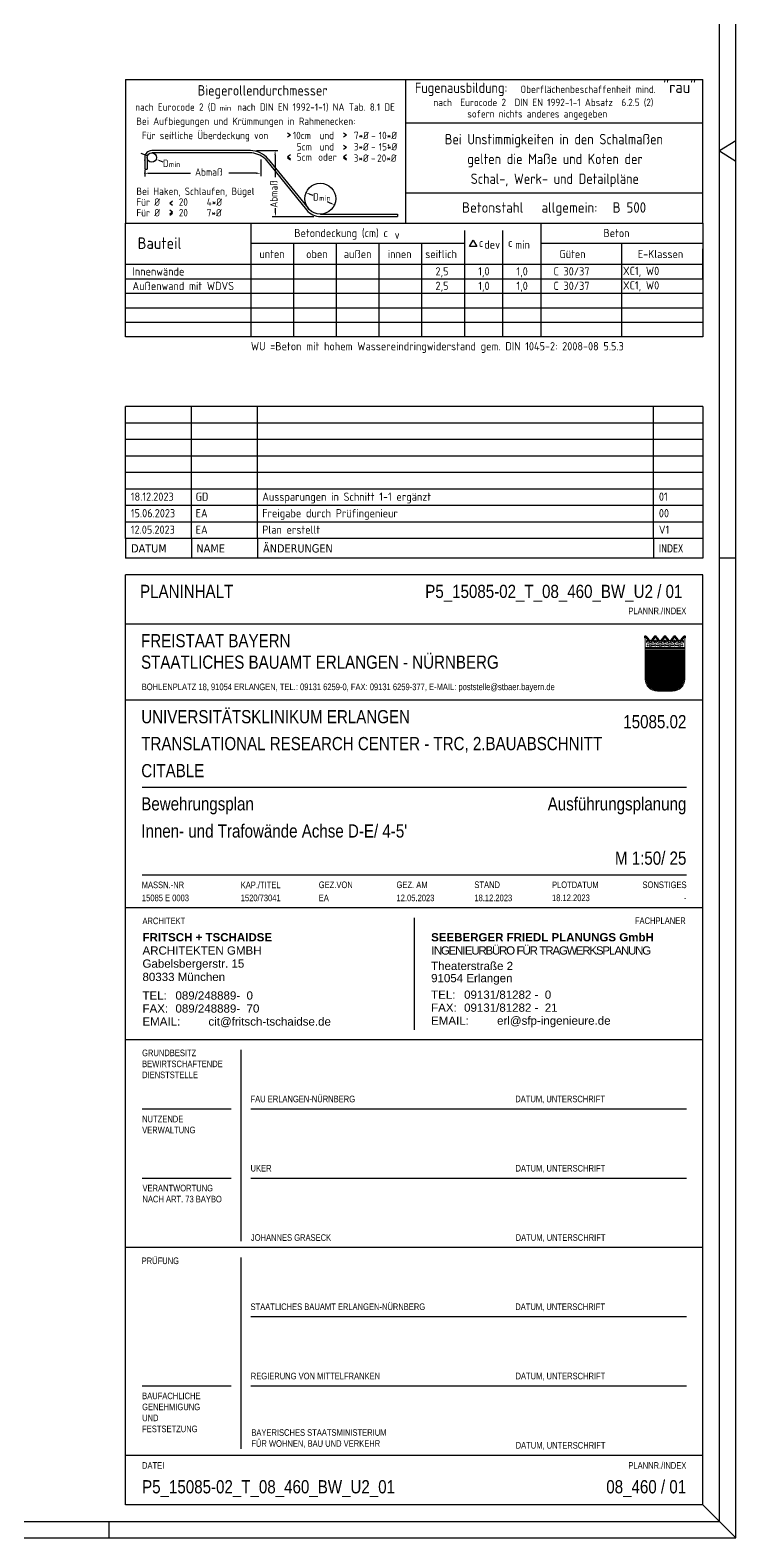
# Model space of a CAD drawing. Extents: x 40 to 124, y 46.1 to 91.4.
# Drawn here: x 88.71 to 99.41, y 46.05 to 68.91 of the extents above; entities that cross this region are included whole.
import ezdxf
from ezdxf.enums import TextEntityAlignment as Align

# ---------------------------------------------------------------- set-up
doc = ezdxf.new("R2010")
doc.units = 0
doc.header["$LTSCALE"] = 0.5
doc.linetypes.add('AUSGEZOGEN', pattern=[1000.01, 1000, 0.01])
for name, color, linetype in [('40 A Plankopf Text F+T', 7, 'Continuous'), ('BET-ANS', 7, 'Continuous'), ('RAHMEN', 7, 'Continuous'), ('STEMPEL', 7, 'Continuous'), ('TEXT', 7, 'Continuous')]:
    doc.layers.add(name, color=color, linetype=linetype)
doc.layers.add('NOPLOT', color=7, linetype='Continuous', plot=False)
doc.styles.add('ERSTELLTER_STIL_3', font='arial.ttf')
doc.styles.add('ERSTELLTER_STIL_4', font='arialbd.ttf')
doc.styles.add('helv', font='tahoma.ttf')
doc.styles.add('plankopf_ArialN', font='ARIALN.TTF')
doc.styles.add('txt', font='isocp.shx')
pattern_1 = [(0, (-322.07857, -163.97815), (8e-17, 0.254), [])]

# ---------------------------------------------------------------- blocks, each defined once
blk = doc.blocks.new('Bundeslandwappen')
at = {"lineweight": 9, "true_color": 0xffffff}
for points in [[(-5.75, 16.5), (-5.98, 16.5), (-5.98, 16.29), (-5.75, 16.29)], [(-5.09, 15.68), (-5.31, 15.68), (-5.31, 15.47), (-5.09, 15.47)], [(-3.49, 15.68), (-3.71, 15.68), (-3.71, 15.47), (-3.49, 15.47)], [(-2.82, 16.5), (-3.05, 16.5), (-3.05, 16.29), (-2.82, 16.29)], [(-2.15, 15.68), (-2.38, 15.68), (-2.38, 15.47), (-2.15, 15.47)], [(-0.56, 15.68), (-0.78, 15.68), (-0.78, 15.47), (-0.56, 15.47)], [(0.11, 16.5), (-0.11, 16.5), (-0.11, 16.29), (0.11, 16.29)], [(0.78, 15.68), (0.56, 15.68), (0.56, 15.47), (0.78, 15.47)], [(2.38, 15.68), (2.15, 15.68), (2.15, 15.47), (2.38, 15.47)], [(3.05, 16.5), (2.82, 16.5), (2.82, 16.29), (3.05, 16.29)], [(3.71, 15.68), (3.49, 15.68), (3.49, 15.47), (3.71, 15.47)], [(5.31, 15.68), (5.09, 15.68), (5.09, 15.47), (5.31, 15.47)], [(5.98, 16.5), (5.75, 16.5), (5.75, 16.29), (5.98, 16.29)]]:
    blk.add_hatch(color=7, dxfattribs=at).paths.add_polyline_path(points)
at = {"true_color": 0xffffff}
for points in [[(-5.34, 12.59), (-5.7, 12.59), (-5.7, 12.19), (-5.07, 11.96)], [(-3.57, 8.42), (-5.7, 9.18), (-5.7, 6.17), (-2.07, 4.88)], [(-1.42, 10.67), (-5.07, 11.96), (-3.57, 8.42), (0.08, 7.13)], [(0.86, 12.59), (-2.24, 12.59), (-1.42, 10.67), (2.23, 9.38)], [(3.96, 12.59), (1.66, 12.59), (4.37, 11.63)], [(5.7, 8.15), (2.23, 9.38), (3.73, 5.84), (5.7, 5.14)], [(5.7, 11.16), (4.37, 11.63), (5.7, 8.5)], [(-5.7, 6.14), (-5.7, 3.7, 0.041392), (-5.65, 3.14), (-4.21, 2.63)], [(1.58, 3.59), (-2.07, 4.88), (-0.56, 1.34), (2.36, 0.3, 0.043654), (2.95, 0.36)], [(3.73, 5.84), (0.08, 7.13), (1.58, 3.59), (5.23, 2.29)], [(-0.56, 1.34), (-4.21, 2.63), (-3.29, 0.45, 0.073774), (-2.3, 0.3), (-0.12, 0.3)]]:
    blk.add_hatch(color=7, dxfattribs=at).paths.add_polyline_path(points)
at = {"lineweight": 9}
h = blk.add_hatch(dxfattribs=at)
h.set_pattern_fill('ANSI31', color=256, scale=0.08, angle=315, style=0)
h.set_pattern_definition(pattern_1)
h.paths.add_polyline_path([(-5.07, 11.96), (-5.7, 12.19), (-5.7, 9.18), (-3.57, 8.42)])
h = blk.add_hatch(dxfattribs=at)
h.set_pattern_fill('ANSI31', color=256, scale=0.08, angle=315, style=0)
h.set_pattern_definition(pattern_1)
h.paths.add_polyline_path([(-2.24, 12.59), (-5.34, 12.59), (-5.07, 11.96), (-1.42, 10.67)])
h = blk.add_hatch(dxfattribs=at)
h.set_pattern_fill('ANSI31', color=256, scale=0.08, angle=315, style=0)
h.set_pattern_definition(pattern_1)
h.paths.add_polyline_path([(2.23, 9.38), (-1.42, 10.67), (0.08, 7.13), (3.73, 5.84)])
h = blk.add_hatch(dxfattribs=at)
h.set_pattern_fill('ANSI31', color=256, scale=0.08, angle=315, style=0)
h.set_pattern_definition(pattern_1)
h.paths.add_polyline_path([(4.37, 11.63), (1.66, 12.59), (0.86, 12.59), (2.23, 9.38), (5.7, 8.15), (5.7, 8.5)])
h = blk.add_hatch(dxfattribs=at)
h.set_pattern_fill('ANSI31', color=256, scale=0.08, angle=315, style=0)
h.set_pattern_definition(pattern_1)
h.paths.add_polyline_path([(5.7, 12.59), (3.96, 12.59), (4.37, 11.63), (5.7, 11.16)])
h = blk.add_hatch(dxfattribs=at)
h.set_pattern_fill('ANSI31', color=256, scale=0.08, angle=315, style=0)
h.set_pattern_definition(pattern_1)
h.paths.add_polyline_path([(-2.07, 4.88), (-5.7, 6.17), (-5.7, 6.14), (-4.21, 2.63), (-0.56, 1.34)])
h = blk.add_hatch(dxfattribs=at)
h.set_pattern_fill('ANSI31', color=256, scale=0.08, angle=315, style=0)
h.set_pattern_definition(pattern_1)
h.paths.add_polyline_path([(0.08, 7.13), (-3.57, 8.42), (-2.07, 4.88), (1.58, 3.59)])
h = blk.add_hatch(dxfattribs=at)
h.set_pattern_fill('ANSI31', color=256, scale=0.08, angle=315, style=0)
h.set_pattern_definition(pattern_1)
h.paths.add_polyline_path([(5.7, 5.14), (3.73, 5.84), (5.23, 2.29), (5.37, 2.24, 0.111178), (5.7, 3.7)])
h = blk.add_hatch(dxfattribs=at)
h.set_pattern_fill('ANSI31', color=256, scale=0.08, angle=315, style=0)
h.set_pattern_definition(pattern_1)
h.paths.add_polyline_path([(-4.21, 2.63), (-5.65, 3.14, 0.285055), (-3.29, 0.45)])
h = blk.add_hatch(dxfattribs=at)
h.set_pattern_fill('ANSI31', color=256, scale=0.08, angle=315, style=0)
h.set_pattern_definition(pattern_1)
h.paths.add_polyline_path([(-0.56, 1.34), (-0.12, 0.3), (2.3, 0.3, 0.004354), (2.36, 0.3)])
h = blk.add_hatch(dxfattribs=at)
h.set_pattern_fill('ANSI31', color=256, scale=0.08, angle=315, style=0)
h.set_pattern_definition(pattern_1)
h.paths.add_polyline_path([(5.31, 2.11), (5.23, 2.29), (1.58, 3.59), (2.95, 0.36, 0.22704)])
for p, q in [((-6, 16.1), (-6, 3.7)), ((-5.64, 14.97), (-5.64, 15.18)), ((-5.61, 16.59), (-5.62, 16.68)), ((-5.33, 15.19), (-5.33, 15.05)), ((-4.68, 14.54), (-5.26, 14.54)), ((-4.12, 14.54), (-3.54, 14.54)), ((-3.47, 15.19), (-3.47, 15.05)), ((-3.36, 13.9), (-2.93, 14.17)), ((-2.93, 13.63), (-3.36, 13.9)), ((-3.19, 16.59), (-3.18, 16.67)), ((-3.16, 14.97), (-3.16, 15.18)), ((-2.93, 15.58), (-2.93, 14.47)), ((-2.93, 14.17), (-2.5, 13.9)), ((-2.5, 13.9), (-2.93, 13.63)), ((-2.71, 14.97), (-2.71, 15.18)), ((-2.68, 16.59), (-2.69, 16.67)), ((-2.4, 15.19), (-2.4, 15.05)), ((-1.74, 14.54), (-2.32, 14.54)), ((-1.19, 14.54), (-0.61, 14.54)), ((-0.54, 15.19), (-0.54, 15.05)), ((0, 14.17), (-0.43, 13.9)), ((-0.43, 13.9), (0, 13.63)), ((-0.25, 16.59), (-0.24, 16.67)), ((-0.22, 14.97), (-0.22, 15.18)), ((0, 15.58), (0, 14.47)), ((0.43, 13.9), (0, 14.17)), ((0, 13.63), (0.43, 13.9)), ((0.22, 14.97), (0.22, 15.18)), ((0.25, 16.59), (0.24, 16.67)), ((0.54, 15.19), (0.54, 15.05)), ((1.19, 14.54), (0.61, 14.54)), ((1.74, 14.54), (2.32, 14.54)), ((2.4, 15.19), (2.4, 15.05)), ((2.93, 14.17), (2.5, 13.9)), ((2.5, 13.9), (2.93, 13.63)), ((2.68, 16.59), (2.69, 16.67)), ((2.71, 14.97), (2.71, 15.18)), ((2.93, 15.58), (2.93, 14.47)), ((3.36, 13.9), (2.93, 14.17)), ((2.93, 13.63), (3.36, 13.9)), ((3.16, 14.97), (3.16, 15.18)), ((3.19, 16.59), (3.18, 16.67)), ((3.47, 15.19), (3.47, 15.05)), ((4.12, 14.54), (3.54, 14.54)), ((4.68, 14.54), (5.26, 14.54)), ((5.33, 15.19), (5.33, 15.05)), ((5.61, 16.59), (5.62, 16.68)), ((5.64, 14.97), (5.64, 15.18)), ((6, 3.7), (6, 16.1)), ((-6, 13.29), (6, 13.29)), ((-6, 12.94), (6, 12.94)), ((-5.7, 12.59), (-5.7, 3.7)), ((-5.7, 12.59), (5.7, 12.59)), ((-5.7, 12.19), (5.7, 8.15)), ((-5.7, 9.18), (5.7, 5.14)), ((-5.34, 12.59), (-0.12, 0.3)), ((-2.24, 12.59), (2.95, 0.36)), ((0.86, 12.59), (5.31, 2.11)), ((1.66, 12.59), (5.7, 11.16)), ((3.96, 12.59), (5.7, 8.5)), ((5.7, 3.7), (5.7, 12.59)), ((-5.7, 6.17), (5.37, 2.24)), ((-5.7, 6.14), (-3.29, 0.45)), ((-5.66, 3.14), (2.36, 0.3)), ((-2.3, 0.3), (2.3, 0.3)), ((-2.3, 0), (2.3, 0))]:
    blk.add_line(p, q, dxfattribs=at)
for points in [[(-5.75, 16.29), (-5.98, 16.29), (-5.98, 16.5), (-5.75, 16.5)], [(-5.09, 15.47), (-5.31, 15.47), (-5.31, 15.68), (-5.09, 15.68)], [(-4.07, 13.71), (-4.83, 13.71), (-4.83, 14.1), (-4.07, 14.1)], [(-3.71, 15.47), (-3.49, 15.47), (-3.49, 15.68), (-3.71, 15.68)], [(-2.82, 16.29), (-3.05, 16.29), (-3.05, 16.5), (-2.82, 16.5)], [(-2.15, 15.47), (-2.38, 15.47), (-2.38, 15.68), (-2.15, 15.68)], [(-1.8, 13.71), (-1.04, 13.71), (-1.04, 14.1), (-1.8, 14.1)], [(-0.78, 15.47), (-0.56, 15.47), (-0.56, 15.68), (-0.78, 15.68)], [(0.11, 16.29), (-0.11, 16.29), (-0.11, 16.5), (0.11, 16.5)], [(0.78, 15.47), (0.56, 15.47), (0.56, 15.68), (0.78, 15.68)], [(1.8, 13.71), (1.04, 13.71), (1.04, 14.1), (1.8, 14.1)], [(2.15, 15.47), (2.38, 15.47), (2.38, 15.68), (2.15, 15.68)], [(3.05, 16.29), (2.82, 16.29), (2.82, 16.5), (3.05, 16.5)], [(3.71, 15.47), (3.49, 15.47), (3.49, 15.68), (3.71, 15.68)], [(4.07, 13.71), (4.83, 13.71), (4.83, 14.1), (4.07, 14.1)], [(5.09, 15.47), (5.31, 15.47), (5.31, 15.68), (5.09, 15.68)], [(5.75, 16.29), (5.98, 16.29), (5.98, 16.5), (5.75, 16.5)]]:
    blk.add_lwpolyline(points, close=True, dxfattribs=at)
for centre in [(-5.28, 13.9), (-3.71, 13.9), (-2.2, 13.9), (-0.68, 13.9), (0.68, 13.9), (2.2, 13.9), (3.71, 13.9), (5.28, 13.9)]:
    blk.add_circle(centre, 0.123, dxfattribs=at)
for centre, radius, start, end in [((-5.89, 16.45), 0.362, 44.6681, 253.1183), ((-5.67, 16.67), 0.05, 6.6615, 44.6681), ((-5.49, 15.18), 0.157, 3.2756, 179.5521), ((-5.19, 14.99), 0.453, 182.8328, 261.3043), ((-5.56, 16.59), 0.05, 186.6615, 265.6209), ((-5.42, 15.99), 0.179, 74.7883, 15.1356), ((-5.59, 16.26), 0.281, 346.0232, 85.6209), ((-5.36, 16.21), 0.05, 254.7883, 346.0232), ((-5.26, 15.23), 0.191, 249.6358, 3.0857), ((-5.2, 16.05), 0.05, 93.0633, 195.1356), ((-5.19, 15.87), 0.224, 350.9542, 93.0633), ((-5.02, 15.24), 0.05, 82.9467, 183.0857), ((-4.99, 15.54), 0.249, 262.9467, 77.8855), ((-4.92, 15.83), 0.05, 170.9542, 257.8855), ((-4.62, 14.89), 0.224, 71.4, 0), ((-4.71, 14.85), 0.312, 275.9649, 353.9773), ((-4.4, 15.24), 0.208, 317.0775, 222.9225), ((-4.18, 14.89), 0.224, 180, 108.6), ((-4.09, 14.85), 0.312, 186.0227, 264.0351), ((-3.81, 15.54), 0.249, 102.1145, 277.0533), ((-3.88, 15.83), 0.05, 282.1145, 9.0458), ((-3.61, 15.87), 0.224, 86.9367, 189.0458), ((-3.78, 15.24), 0.05, 356.9143, 97.0533), ((-3.54, 15.23), 0.191, 176.9143, 290.3642), ((-3.6, 16.05), 0.05, 344.8644, 86.9367), ((-3.38, 15.99), 0.179, 164.8644, 105.2117), ((-3.61, 14.99), 0.453, 278.6957, 357.1672), ((-3.21, 16.26), 0.281, 94.3791, 193.9768), ((-3.44, 16.21), 0.05, 193.9768, 285.2117), ((-3.31, 15.18), 0.157, 0.4479, 176.7244), ((-3.24, 16.59), 0.05, 274.3791, 353.3385), ((-3.13, 16.67), 0.05, 155.2288, 173.3385), ((-2.93, 16.58), 0.264, 24.0166, 155.3409), ((-2.55, 15.18), 0.157, 3.2756, 179.5521), ((-2.26, 14.99), 0.453, 182.8328, 261.3043), ((-2.74, 16.66), 0.05, 6.6615, 24.0166), ((-2.63, 16.59), 0.05, 186.6615, 265.6209), ((-2.49, 15.99), 0.179, 74.7883, 15.1356), ((-2.65, 16.26), 0.281, 346.0232, 85.6209), ((-2.43, 16.21), 0.05, 254.7883, 346.0232), ((-2.33, 15.23), 0.191, 249.6358, 3.0857), ((-2.27, 16.05), 0.05, 93.0633, 195.1356), ((-2.26, 15.87), 0.224, 350.9542, 93.0633), ((-2.09, 15.24), 0.05, 82.9467, 183.0857), ((-2.05, 15.54), 0.249, 262.9467, 77.8855), ((-1.99, 15.83), 0.05, 170.9542, 257.8855), ((-1.69, 14.89), 0.224, 71.4, 0), ((-1.78, 14.85), 0.312, 275.9649, 353.9773), ((-1.47, 15.24), 0.208, 317.0775, 222.9225), ((-1.24, 14.89), 0.224, 180, 108.6), ((-1.16, 14.85), 0.312, 186.0227, 264.0351), ((-0.88, 15.54), 0.249, 102.1145, 277.0533), ((-0.94, 15.83), 0.05, 282.1145, 9.0458), ((-0.67, 15.87), 0.224, 86.9367, 189.0458), ((-0.84, 15.24), 0.05, 356.9143, 97.0533), ((-0.6, 15.23), 0.191, 176.9143, 290.3642), ((-0.66, 16.05), 0.05, 344.8644, 86.9367), ((-0.44, 15.99), 0.179, 164.8644, 105.2117), ((-0.68, 14.99), 0.453, 278.6957, 357.1672), ((-0.28, 16.26), 0.281, 94.3791, 193.9768), ((-0.5, 16.21), 0.05, 193.9768, 285.2117), ((-0.38, 15.18), 0.157, 0.4479, 176.7244), ((-0.3, 16.59), 0.05, 274.3791, 353.3385), ((0, 16.58), 0.264, 24.0166, 155.3409), ((-0.19, 16.67), 0.05, 155.2288, 173.3385), ((0.38, 15.18), 0.157, 3.2756, 179.5521), ((0.68, 14.99), 0.453, 182.8328, 261.3043), ((0.19, 16.66), 0.05, 6.6615, 24.0166), ((0.3, 16.59), 0.05, 186.6615, 265.6209), ((0.44, 15.99), 0.179, 74.7883, 15.1356), ((0.28, 16.26), 0.281, 346.0232, 85.6209), ((0.5, 16.21), 0.05, 254.7883, 346.0232), ((0.6, 15.23), 0.191, 249.6358, 3.0857), ((0.66, 16.05), 0.05, 93.0633, 195.1356), ((0.67, 15.87), 0.224, 350.9542, 93.0633), ((0.84, 15.24), 0.05, 82.9467, 183.0857), ((0.88, 15.54), 0.249, 262.9467, 77.8855), ((0.94, 15.83), 0.05, 170.9542, 257.8855), ((1.24, 14.89), 0.224, 71.4, 0), ((1.16, 14.85), 0.312, 275.9649, 353.9773), ((1.47, 15.24), 0.208, 317.0775, 222.9225), ((1.69, 14.89), 0.224, 180, 108.6), ((1.78, 14.85), 0.312, 186.0227, 264.0351), ((2.05, 15.54), 0.249, 102.1145, 277.0533), ((1.99, 15.83), 0.05, 282.1145, 9.0458), ((2.26, 15.87), 0.224, 86.9367, 189.0458), ((2.09, 15.24), 0.05, 356.9143, 97.0533), ((2.33, 15.23), 0.191, 176.9143, 290.3642), ((2.27, 16.05), 0.05, 344.8644, 86.9367), ((2.49, 15.99), 0.179, 164.8644, 105.2117), ((2.26, 14.99), 0.453, 278.6957, 357.1672), ((2.65, 16.26), 0.281, 94.3791, 193.9768), ((2.43, 16.21), 0.05, 193.9768, 285.2117), ((2.55, 15.18), 0.157, 0.4479, 176.7244), ((2.63, 16.59), 0.05, 274.3791, 353.3385), ((2.93, 16.58), 0.264, 24.0166, 155.3409), ((2.74, 16.67), 0.05, 155.2288, 173.3385), ((3.31, 15.18), 0.157, 3.2756, 179.5521), ((3.61, 14.99), 0.453, 182.8328, 261.3043), ((3.13, 16.66), 0.05, 6.6615, 24.0166), ((3.24, 16.59), 0.05, 186.6615, 265.6209), ((3.38, 15.99), 0.179, 74.7883, 15.1356), ((3.21, 16.26), 0.281, 346.0232, 85.6209), ((3.44, 16.21), 0.05, 254.7883, 346.0232), ((3.54, 15.23), 0.191, 249.6358, 3.0857), ((3.6, 16.05), 0.05, 93.0633, 195.1356), ((3.61, 15.87), 0.224, 350.9542, 93.0633), ((3.78, 15.24), 0.05, 82.9467, 183.0857), ((3.81, 15.54), 0.249, 262.9467, 77.8855), ((3.88, 15.83), 0.05, 170.9542, 257.8855), ((4.18, 14.89), 0.224, 71.4, 0), ((4.09, 14.85), 0.312, 275.9649, 353.9773), ((4.4, 15.24), 0.208, 317.0775, 222.9225), ((4.62, 14.89), 0.224, 180, 108.6), ((4.71, 14.85), 0.312, 186.0227, 264.0351), ((4.99, 15.54), 0.249, 102.1145, 277.0533), ((4.92, 15.83), 0.05, 282.1145, 9.0458), ((5.19, 15.87), 0.224, 86.9367, 189.0458), ((5.02, 15.24), 0.05, 356.9143, 97.0533), ((5.26, 15.23), 0.191, 176.9143, 290.3642), ((5.2, 16.05), 0.05, 344.8644, 86.9367), ((5.42, 15.99), 0.179, 164.8644, 105.2117), ((5.19, 14.99), 0.453, 278.6957, 357.1672), ((5.59, 16.26), 0.281, 94.3791, 193.9768), ((5.36, 16.21), 0.05, 193.9768, 285.2117), ((5.49, 15.18), 0.157, 0.4479, 176.7244), ((5.56, 16.59), 0.05, 274.3791, 353.3385), ((5.67, 16.67), 0.05, 135.3319, 173.3385), ((5.89, 16.45), 0.362, 286.8817, 135.3319), ((-2.3, 3.7), 3.7, 180, 270), ((-2.3, 3.7), 3.4, 180, 270), ((2.3, 3.7), 3.7, 270, 0), ((2.3, 3.7), 3.4, 270, 0)]:
    blk.add_arc(centre, radius, start, end, dxfattribs=at)
blk = doc.blocks.new('Plankopf_PU')
for p, q in [((-18.5, 25.4), (-18.5, 27.7)), ((-1, 27.7), (-18.5, 27.7)), ((-1, 27.7), (-18.5, 27.7)), ((-1, 25.4), (-1, 27.7)), ((-1, 25.4), (-18.5, 25.4)), ((-1, 25.4), (-18.5, 25.4)), ((-18.5, 19.1), (-18.5, 25.4)), ((-1, 19.1), (-1, 25.4)), ((-1.5, 22.75), (-18, 22.75)), ((-18, 20.1), (-1.5, 20.1)), ((-18.5, 15.1), (-18.5, 19.1)), ((-1, 19.1), (-18.5, 19.1)), ((-9.75, 18.8), (-9.75, 15.4)), ((-1, 15.1), (-1, 19.1)), ((-1, 15.1), (-18.5, 15.1)), ((-1, 15.1), (-18.5, 15.1)), ((-18.5, 8.8), (-18.5, 15.1)), ((-1, 8.8), (-1, 15.1)), ((-15, 9), (-15, 14.8)), ((-15.3, 13), (-18, 13)), ((-1.5, 13), (-14.7, 13)), ((-15.3, 10.9), (-18, 10.9)), ((-1.5, 10.9), (-14.7, 10.9)), ((-18.5, 2.5), (-18.5, 8.8)), ((-1, 8.8), (-18.5, 8.8)), ((-1, 2.5), (-1, 8.8)), ((-15, 2.7), (-15, 8.5)), ((-1.5, 6.7), (-14.7, 6.7)), ((-15.3, 4.6), (-18, 4.6)), ((-1.5, 4.6), (-14.7, 4.6)), ((-1, 2.5), (-18.5, 2.5)), ((-18.5, 1), (-18.5, 2.5)), ((-1, 2.5), (-18.5, 2.5)), ((-1, 1), (-1, 2.5)), ((-1, 1), (-18.5, 1))]:
    blk.add_line(p, q)
at = {"xscale": 0.1, "yscale": 0.1, "zscale": 0.1}
blk.add_blockref('Bundeslandwappen', (-2.148, 25.669), dxfattribs=at)
at = {"linetype": 'AUSGEZOGEN', "lineweight": 35, "style": 'plankopf_ArialN'}
for s, height, p in [('FREISTAAT BAYERN', 0.4, (-18.032, 27.401)), ('PRÜFUNG', 0.2, (-18.013, 8.5))]:
    blk.add_text(s, height=height, dxfattribs=at).set_placement(p, align=Align.TOP_LEFT)
blk.add_text('STAATLICHES BAUAMT ERLANGEN - NÜRNBERG', height=0.4, dxfattribs=at).set_placement((-18.032, 26.552), align=Align.MIDDLE_LEFT)
at = {"style": 'plankopf_ArialN'}
for s, p in [('BOHLENPLATZ 18, 91054 ERLANGEN, TEL.: 09131 6259-0, FAX: 09131 6259-377, E-MAIL: poststelle@stbaer.bayern.de', (-18.012, 25.702)), ('MASSN.-NR', (-18.011, 19.698)), ('KAP./TITEL', (-15.01, 19.698)), ('GEZ.VON', (-12.644, 19.7)), ('GEZ. AM', (-10.286, 19.7)), ('STAND', (-7.927, 19.702)), ('PLOTDATUM', (-5.574, 19.7)), ('FAU ERLANGEN-NÜRNBERG', (-14.712, 13.207)), ('DATUM, UNTERSCHRIFT', (-6.687, 13.207)), ('UKER', (-14.712, 11.107)), ('DATUM, UNTERSCHRIFT', (-6.68, 11.106)), ('JOHANNES GRASECK', (-14.7, 9.005)), ('DATUM, UNTERSCHRIFT', (-6.675, 9.005)), ('STAATLICHES BAUAMT ERLANGEN-NÜRNBERG', (-14.712, 6.907)), ('DATUM, UNTERSCHRIFT', (-6.687, 6.907)), ('REGIERUNG VON MITTELFRANKEN', (-14.705, 4.806)), ('DATUM, UNTERSCHRIFT', (-6.68, 4.806)), ('DATUM, UNTERSCHRIFT', (-6.675, 2.705)), ('DATEI', (-18.002, 2.095))]:
    blk.add_text(s, height=0.2, dxfattribs=at).set_placement(p)
for s, p in [('SONSTIGES', (-1.493, 19.7)), ('PLANNR./INDEX', (-1.501, 2.095))]:
    blk.add_text(s, height=0.2, dxfattribs=at).set_placement(p, align=Align.RIGHT)
at = {"linetype": 'AUSGEZOGEN', "lineweight": 35, "style": 'plankopf_ArialN'}
blk.add_text('ARCHITEKT', height=0.2, dxfattribs=at).set_placement((-17.989, 18.607))
blk.add_text('FACHPLANER', height=0.2, dxfattribs=at).set_placement((-1.52, 18.611), align=Align.RIGHT)
at = {"insert": (-5.574, 19.303), "char_height": 0.2, "attachment_point": 7, "style": 'plankopf_ArialN'}
blk.add_mtext('18.12.2023', dxfattribs=at)
at = {"char_height": 0.2, "attachment_point": 1, "style": 'plankopf_ArialN'}
for s, insert, width in [('GRUNDBESITZ\\PBEWIRTSCHAFTENDE DIENSTSTELLE', (-18, 14.804), 2.5), ('NUTZENDE^JVERWALTUNG', (-17.998, 12.8), 2.69843), ('VERANTWORTUNG  NACH ART. 73 BAYBO', (-17.988, 10.705), 2.68768), ('BAUFACHLICHE GENEHMIGUNG UND FESTSETZUNG', (-17.998, 4.404), 2.2311), ('BAYERISCHES STAATSMINISTERIUM ^JFÜR WOHNEN, BAU UND VERKEHR', (-14.689, 3.294), 9.29412)]:
    blk.add_mtext(s, dxfattribs=dict(at, insert=insert, width=width))
at = {"style": 'plankopf_ArialN'}
for tag, p in [('PROJEKTBEZEICHNUNGZ1', (-18.025, 24.578)), ('PROJEKTBEZEICHNUNGZ2', (-18.025, 23.761)), ('PROJEKTBEZEICHNUNGZ3', (-18.025, 22.941))]:
    blk.add_attdef(tag, text='', height=0.4, dxfattribs=at).set_placement(p, align=Align.BOTTOM_LEFT)
for tag, p in [('GEB.-NR', (-1.5, 24.946)), ('0.000X', (-1.507, 1.749))]:
    blk.add_attdef(tag, text='', height=0.4, dxfattribs=at).set_placement(p, align=Align.TOP_RIGHT)
for tag, p, height in [('PLANINHALTZ1', (-18.025, 22.055), 0.4), ('PLANINHALTZ2', (-18.025, 21.232), 0.4), ('PLANINHALTZ3', (-18.025, 20.409), 0.4), ('MASSN.-NR', (-18.005, 19.303), 0.2), ('KAPITEL/TITEL', (-15.01, 19.303), 0.2), ('GEZ_VON', (-12.644, 19.303), 0.2), ('GEZ_AM', (-10.286, 19.303), 0.2), ('STAND', (-7.927, 19.303), 0.2)]:
    blk.add_attdef(tag, p, '', height=height, dxfattribs=at)
for tag, height, p in [('PLANUNGSPHASE', 0.4, (-1.5, 22.055)), ('PROJEKTKATEGORIE', 0.4, (-1.5, 21.232)), ('MAßSTAB', 0.4, (-1.5, 20.409)), ('SONSTIGES', 0.2, (-1.5, 19.303))]:
    blk.add_attdef(tag, text='', height=height, dxfattribs=at).set_placement(p, align=Align.RIGHT)
at = {"layer": '40 A Plankopf Text F+T', "color": 7, "linetype": 'Continuous', "lineweight": 13, "char_height": 0.25, "attachment_point": 7}
for s, insert, style in [('\\A1;FRITSCH + TSCHAIDSE ', (-17.988, 18.081), 'ERSTELLTER_STIL_4'), ('\\A1;SEEBERGER FRIEDL PLANUNGS GmbH', (-9.238, 18.081), 'ERSTELLTER_STIL_4'), ('\\A1;ARCHITEKTEN GMBH', (-17.988, 17.68), 'ERSTELLTER_STIL_3'), ('\\A1;{\\T0.8;INGENIEURBÜRO FÜR TRAGWERKSPLANUNG}', (-9.238, 17.68), 'ERSTELLTER_STIL_3'), ('\\A1;Gabelsbergerstr. 15', (-17.988, 17.212), 'ERSTELLTER_STIL_3'), ('\\A1;Theaterstraße 2', (-9.238, 17.212), 'ERSTELLTER_STIL_3'), ('\\A1;80333 München', (-17.988, 16.879), 'ERSTELLTER_STIL_3'), ('\\A1;91054 Erlangen', (-9.238, 16.771), 'ERSTELLTER_STIL_3')]:
    blk.add_mtext(s, dxfattribs=dict(at, insert=insert, style=style))
at = {"layer": '40 A Plankopf Text F+T', "color": 7, "linetype": 'Continuous', "lineweight": 13, "char_height": 0.25, "attachment_point": 7, "line_spacing_factor": 0.945293, "style": 'ERSTELLTER_STIL_3'}
for s, insert in [('\\A1;TEL: ^I089/248889-  0\\PFAX: ^I089/248889-  70\\PEMAIL: ^Icit@fritsch-tschaidse.de', (-17.988, 15.481)), ('\\A1;TEL: ^I09131/81282 -  0\\PFAX: ^I09131/81282 -  21\\PEMAIL: ^Ierl@sfp-ingenieure.de', (-9.238, 15.481))]:
    blk.add_mtext(s, dxfattribs=dict(at, insert=insert))
blk = doc.blocks.new('Plankopf-ER')
at = {"layer": 'RAHMEN', "color": 7, "linetype": 'Continuous'}
for p, q in [((-0.5, 4.6), (-18, 4.6)), ((-18, 4.1), (-18, 4.6)), ((-16, 4.1), (-16, 4.6)), ((-14, 4.1), (-14, 4.6)), ((-2, 4.1), (-2, 4.6)), ((-0.5, 4.6), (-0.5, 4.1)), ((-0.5, 4.1), (-18, 4.1)), ((-18, 3.6), (-18, 4.1)), ((-16, 3.6), (-16, 4.1)), ((-14, 3.6), (-14, 4.1)), ((-2, 3.6), (-2, 4.1)), ((-0.5, 4.1), (-0.5, 3.6)), ((-0.5, 3.6), (-18, 3.6)), ((-18, 3.1), (-18, 3.6)), ((-16, 3.1), (-16, 3.6)), ((-14, 3.1), (-14, 3.6)), ((-2, 3.1), (-2, 3.6)), ((-0.5, 3.6), (-0.5, 3.1)), ((-0.5, 3.1), (-18, 3.1)), ((-18, 2.6), (-18, 3.1)), ((-16, 2.6), (-16, 3.1)), ((-14, 2.6), (-14, 3.1)), ((-2, 2.6), (-2, 3.1)), ((-0.5, 3.1), (-0.5, 2.6)), ((-0.5, 2.6), (-18, 2.6)), ((-18, 2.1), (-18, 2.6)), ((-16, 2.1), (-16, 2.6)), ((-14, 2.1), (-14, 2.6)), ((-2, 2.1), (-2, 2.6)), ((-0.5, 2.6), (-0.5, 2.1)), ((-0.5, 2.1), (-18, 2.1)), ((-18, 1.6), (-18, 2.1)), ((-16, 1.6), (-16, 2.1)), ((-14, 1.6), (-14, 2.1)), ((-2, 1.6), (-2, 2.1)), ((-0.5, 2.1), (-0.5, 1.6)), ((-0.5, 1.6), (-18, 1.6)), ((-18, 1.1), (-18, 1.6)), ((-16, 1.1), (-16, 1.6)), ((-14, 1.1), (-14, 1.6)), ((-2, 1.1), (-2, 1.6)), ((-0.5, 1.6), (-0.5, 1.1)), ((-0.5, 1.1), (-18, 1.1)), ((-18, 0.6), (-18, 1.1)), ((-16, 0.6), (-16, 1.1)), ((-14, 0.6), (-14, 1.1)), ((-2, 0.6), (-2, 1.1)), ((-0.5, 1.1), (-0.5, 0.6)), ((-0.5, 0.6), (-18, 0.6)), ((-18, 0.6), (-18, 0)), ((-16, 0.6), (-16, 0)), ((-14, 0.6), (-14, 0)), ((-2, 0.6), (-2, 0)), ((-0.5, 0.6), (-0.5, 0)), ((-0.5, 0), (-18, 0))]:
    blk.add_line(p, q, dxfattribs=at)
at = {"layer": 'RAHMEN', "color": 7, "linetype": 'Continuous', "style": 'txt'}
for tag, p in [('INDEX-D8', (-17.841, 4.242)), ('INDEX-N8', (-15.876, 4.242)), ('INDEX-X8', (-13.857, 4.242)), ('INDEX8', (-1.833, 4.242)), ('INDEX-D7', (-17.841, 3.742)), ('INDEX-N7', (-15.876, 3.742)), ('INDEX-X7', (-13.857, 3.742)), ('INDEX7', (-1.833, 3.742)), ('INDEX-D6', (-17.841, 3.242)), ('INDEX-N6', (-15.876, 3.242)), ('INDEX-X6', (-13.857, 3.242)), ('INDEX6', (-1.833, 3.242)), ('INDEX-D5', (-17.841, 2.742)), ('INDEX-N5', (-15.876, 2.742)), ('INDEX-X5', (-13.857, 2.742)), ('INDEX5', (-1.833, 2.742)), ('INDEX-D4', (-17.841, 2.242)), ('INDEX-N4', (-15.876, 2.242)), ('INDEX-X4', (-13.857, 2.242)), ('INDEX4', (-1.833, 2.242)), ('INDEX-D3', (-17.841, 1.742)), ('INDEX-N3', (-15.876, 1.742)), ('INDEX-X3', (-13.857, 1.742)), ('INDEX3', (-1.833, 1.742)), ('INDEX-D2', (-17.841, 1.242)), ('INDEX-N2', (-15.876, 1.242)), ('INDEX-X2', (-13.857, 1.242)), ('INDEX2', (-1.833, 1.242)), ('INDEX-D1', (-17.841, 0.742)), ('INDEX-N1', (-15.876, 0.742)), ('INDEX-X1', (-13.857, 0.742)), ('INDEX1', (-1.833, 0.742))]:
    blk.add_attdef(tag, p, '', height=0.25, dxfattribs=at)
at = {"layer": 'STEMPEL', "color": 7, "linetype": 'Continuous', "style": 'helv'}
for s, p in [('ÄNDERUNGEN', (-13.833, 0.176)), ('DATUM', (-17.833, 0.176)), ('NAME', (-15.853, 0.176))]:
    blk.add_text(s, height=0.25, dxfattribs=at).set_placement(p)
at = {"layer": 'STEMPEL', "color": 7, "linetype": 'Continuous', "style": 'helv', "width": 0.8}
blk.add_text('INDEX', height=0.25, dxfattribs=at).set_placement((-1.833, 0.176))
blk = doc.blocks.new('DINA0')
at = {"layer": 'RAHMEN'}
for p, q in [((118.9, 0), (118.9, 84.1)), ((0, 0), (118.9, 0))]:
    blk.add_line(p, q, dxfattribs=at)
at = {"layer": 'RAHMEN', "color": 5}
for p, q in [((118.4, 0.5), (118.4, 83.6)), ((2, 0.5), (118.4, 0.5))]:
    blk.add_line(p, q, dxfattribs=at)
at = {"layer": 'RAHMEN', "color": 7, "linetype": 'Continuous'}
for p, q in [((118.9, 42.36), (118.4, 42.05)), ((118.4, 42.05), (118.9, 41.74))]:
    blk.add_line(p, q, dxfattribs=at)
at = {"layer": 'RAHMEN', "color": 7}
for p, q in [((118.9, 29.7), (118.4, 29.7)), ((99.9, 0), (99.9, 0.5))]:
    blk.add_line(p, q, dxfattribs=at)

msp = doc.modelspace()

# ---------------------------------------------------------------- linework, layer by layer
for p, q in [((98.9053, 60.6537), (90.1553, 60.6537)), ((90.1553, 59.9037), (90.1553, 60.6537)), ((98.9053, 59.9037), (98.9053, 60.6537))]:
    msp.add_line(p, q)
at = {"layer": 'NOPLOT', "color": 191, "linetype": 'AUSGEZOGEN'}
msp.add_line((98.9053, 46.5537), (99.4053, 46.0537), dxfattribs=at)
at = {"layer": 'RAHMEN', "color": 5, "linetype": 'Continuous'}
for p, q in [((90.1553, 68.1628), (98.9053, 68.1628)), ((90.1553, 68.1628), (90.1553, 65.9838)), ((94.4046, 65.9838), (94.4046, 68.1628)), ((98.9053, 65.9838), (98.9053, 68.1628)), ((98.9053, 65.1302), (98.9053, 65.5926))]:
    msp.add_line(p, q, dxfattribs=at)
at = {"layer": 'RAHMEN', "color": 7, "linetype": 'AUSGEZOGEN'}
for p, q in [((94.4046, 67.5053), (98.9053, 67.5053)), ((92.6534, 67.3201), (92.6098, 67.3507)), ((92.6534, 67.3201), (92.6098, 67.2895)), ((93.5033, 67.3201), (93.4597, 67.3507)), ((93.5033, 67.3201), (93.4597, 67.2895)), ((92.6098, 66.9923), (92.6534, 67.0228)), ((92.6098, 66.9923), (92.6534, 66.9617)), ((92.6098, 66.9729), (92.6534, 66.9423)), ((93.4597, 66.9923), (93.5033, 67.0228)), ((93.4597, 66.9923), (93.5033, 66.9617)), ((93.4597, 66.9729), (93.5033, 66.9423)), ((93.5038, 67.1304), (93.4602, 67.1609)), ((93.5038, 67.1304), (93.4602, 67.0998)), ((90.8248, 66.2895), (90.8684, 66.3201)), ((90.8248, 66.2895), (90.8684, 66.2589)), ((94.4046, 66.4414), (98.9053, 66.4414)), ((90.8684, 66.1486), (90.8248, 66.1792)), ((90.8684, 66.1486), (90.8248, 66.1181)), ((90.8684, 66.1292), (90.8248, 66.0987)), ((90.1553, 65.3612), (98.9053, 65.3612)), ((90.1553, 65.1412), (98.9053, 65.1412)), ((90.1553, 64.9212), (98.9053, 64.9212)), ((90.1553, 64.7012), (98.9053, 64.7012)), ((90.1553, 64.4812), (98.9053, 64.4812))]:
    msp.add_line(p, q, dxfattribs=at)
at = {"layer": 'RAHMEN', "color": 7, "linetype": 'Continuous'}
for p, q in [((90.485, 67.0041), (90.3917, 67.04)), ((90.4447, 66.9784), (90.4447, 66.8012)), ((90.4801, 66.9784), (90.4801, 66.8012)), ((92.0466, 67.0847), (90.551, 67.0847)), ((92.0339, 67.0492), (90.551, 67.0492)), ((92.138, 67.088), (92.4642, 67.088)), ((92.4218, 67.0207), (92.4218, 66.6797)), ((90.4447, 66.8012), (90.4801, 66.8012)), ((90.4447, 66.7898), (90.4447, 66.6894)), ((90.6708, 66.9327), (90.7178, 66.9146)), ((92.2046, 66.9487), (92.2046, 66.6952)), ((92.2691, 66.9599), (92.899, 66.1846)), ((92.3176, 66.9557), (92.9237, 66.2097)), ((90.5122, 66.7402), (91.1405, 66.7402)), ((92.1371, 66.7402), (91.7187, 66.7402)), ((92.9965, 66.4019), (92.9526, 66.4209)), ((93.2585, 66.289), (93.2177, 66.3066)), ((92.3751, 66.0827), (93.0086, 66.0827)), ((92.4263, 66.1502), (92.4263, 66.2094)), ((93.1086, 66.1208), (94.2778, 66.1203)), ((93.1086, 66.0849), (94.2778, 66.0849)), ((94.2778, 66.1203), (94.2778, 66.0849)), ((92.0561, 64.2871), (92.0561, 65.9838)), ((95.2951, 64.2612), (95.2951, 65.8742)), ((95.8744, 64.2612), (95.8744, 65.8742)), ((96.4537, 64.2612), (96.4537, 65.9838)), ((92.7039, 64.2612), (92.7039, 65.6818)), ((93.3517, 64.2612), (93.3517, 65.6818)), ((93.9995, 64.2612), (93.9995, 65.6818)), ((94.6473, 64.2612), (94.6473, 65.6818)), ((97.6795, 64.2612), (97.6795, 65.6818)), ((92.0561, 64.2612), (92.0561, 65.3612)), ((95.2951, 64.2612), (95.2951, 65.3612)), ((99.4053, 60.9037), (99.1553, 60.9037))]:
    msp.add_line(p, q, dxfattribs=at)
at = {"layer": 'RAHMEN', "color": 1, "linetype": 'Continuous'}
for p, q in [((92.0561, 65.6818), (95.2951, 65.6818)), ((96.4537, 65.6818), (98.9053, 65.6818))]:
    msp.add_line(p, q, dxfattribs=at)
at = {"layer": 'RAHMEN', "color": 5, "linetype": 'AUSGEZOGEN'}
msp.add_lwpolyline([(90.1553, 65.9838), (98.9053, 65.9838), (98.9053, 64.2612), (90.1553, 64.2612)], close=True, dxfattribs=at)
at = {"layer": 'RAHMEN', "color": 1, "linetype": 'Continuous'}
msp.add_lwpolyline([(95.4239, 65.7265), (95.4784, 65.632), (95.3694, 65.632)], close=True, dxfattribs=at)
at = {"layer": 'RAHMEN', "color": 7, "linetype": 'Continuous'}
for centre, radius in [((90.551, 66.9784), 0.0709), ((93.1056, 66.3549), 0.2341)]:
    msp.add_circle(centre, radius, dxfattribs=at)
for centre, radius, start, end in [((90.551, 66.9784), 0.1063, 89.99998, 180), ((92.0339, 66.6949), 0.3543, 48.41068, 90), ((92.0466, 66.7355), 0.3491, 39.09564, 90), ((93.1086, 66.3549), 0.27, 219.09564, 270)]:
    msp.add_arc(centre, radius, start, end, dxfattribs=at)
for p in [(94.1428, 67.1655), (90.4447, 66.9374), (90.4447, 66.7402), (92.8906, 66.4476), (93.3205, 66.2622)]:
    msp.add_point(p, dxfattribs=at)
for points in [[(90.433, 67.0148), (90.4393, 67.0311), (90.485, 67.0041)], [(92.4331, 67.0207), (92.4106, 67.0207), (92.4218, 67.0882)], [(90.5122, 66.729), (90.5122, 66.7515), (90.4447, 66.7402)], [(90.6677, 66.9245), (90.6739, 66.9408), (90.6219, 66.9515)], [(92.1371, 66.729), (92.1371, 66.7515), (92.2046, 66.7402)], [(92.9481, 66.4105), (92.957, 66.4312), (92.8906, 66.4476)], [(93.2541, 66.2786), (93.263, 66.2993), (93.3205, 66.2622)], [(92.4376, 66.1502), (92.4151, 66.1502), (92.4263, 66.0827)]]:
    msp.add_solid(points, dxfattribs=at)

# ---------------------------------------------------------------- block references
at = {"layer": 'BET-ANS', "xscale": 0.5, "yscale": 0.5, "zscale": 0.5}
msp.add_blockref('Plankopf-ER', (99.1553, 60.9037), dxfattribs=at).add_auto_attribs({'INDEX1': 'V1', 'INDEX-N1': 'EA', 'INDEX-D1': '12.05.2023', 'INDEX-X1': 'Plan erstellt', 'INDEX2': '00', 'INDEX-N2': 'EA', 'INDEX-D2': '15.06.2023', 'INDEX-X2': 'Freigabe durch Prüfingenieur', 'INDEX3': '01', 'INDEX-N3': 'GD', 'INDEX-D3': '18.12.2023', 'INDEX-X3': 'Aussparungen in Schnitt 1-1 ergänzt'})
at = {"layer": 'BET-ANS'}
ref = msp.add_blockref('Plankopf_PU', (99.4053, 46.0537), dxfattribs=dict(at, xscale=0.5, yscale=0.5, zscale=0.5))
ref.add_attrib('0.000X', '08_460 / 01', dxfattribs={"layer": '0', "height": 0.2, "style": 'plankopf_ArialN'}).set_placement((98.652, 46.9282), align=Align.TOP_RIGHT)
ref.add_attrib('STAND', '18.12.2023', (95.442, 55.7053), dxfattribs={"layer": '0', "height": 0.1, "style": 'plankopf_ArialN'})
ref.add_attrib('PLANINHALTZ1', 'Bewehrungsplan', (90.3928, 57.0815), dxfattribs={"layer": '0', "height": 0.2, "style": 'plankopf_ArialN'})
ref.add_attrib('PLANINHALTZ2', "Innen- und Trafowände Achse D-E/ 4-5'", (90.3928, 56.6697), dxfattribs={"layer": '0', "height": 0.2, "style": 'plankopf_ArialN'})
ref.add_attrib('PROJEKTBEZEICHNUNGZ1', 'UNIVERSITÄTSKLINIKUM ERLANGEN', dxfattribs={"layer": '0', "height": 0.2, "style": 'plankopf_ArialN'}).set_placement((90.3928, 58.3425), align=Align.BOTTOM_LEFT)
ref.add_attrib('PROJEKTBEZEICHNUNGZ2', 'TRANSLATIONAL RESEARCH CENTER - TRC, 2.BAUABSCHNITT', dxfattribs={"layer": '0', "height": 0.2, "style": 'plankopf_ArialN'}).set_placement((90.3928, 57.9344), align=Align.BOTTOM_LEFT)
ref.add_attrib('PROJEKTBEZEICHNUNGZ3', 'CITABLE', dxfattribs={"layer": '0', "height": 0.2, "style": 'plankopf_ArialN'}).set_placement((90.3928, 57.5242), align=Align.BOTTOM_LEFT)
ref.add_attrib('GEB.-NR', '15085.02', dxfattribs={"layer": '0', "height": 0.2, "style": 'plankopf_ArialN'}).set_placement((98.6553, 58.5267), align=Align.TOP_RIGHT)
ref.add_attrib('PLANUNGSPHASE', 'Ausführungsplanung', dxfattribs={"layer": '0', "height": 0.2, "style": 'plankopf_ArialN'}).set_placement((98.6553, 57.0815), align=Align.RIGHT)
ref.add_attrib('MAßSTAB', 'M 1:50/ 25', dxfattribs={"layer": '0', "height": 0.2, "style": 'plankopf_ArialN'}).set_placement((98.6553, 56.2582), align=Align.RIGHT)
ref.add_attrib('MASSN.-NR', '15085 E 0003', (90.4027, 55.7053), dxfattribs={"layer": '0', "height": 0.1, "style": 'plankopf_ArialN'})
ref.add_attrib('KAPITEL/TITEL', '1520/73041', (91.9004, 55.7053), dxfattribs={"layer": '0', "height": 0.1, "style": 'plankopf_ArialN'})
ref.add_attrib('GEZ_VON', 'EA', (93.0831, 55.7053), dxfattribs={"layer": '0', "height": 0.1, "style": 'plankopf_ArialN'})
ref.add_attrib('GEZ_AM', '12.05.2023', (94.2625, 55.7053), dxfattribs={"layer": '0', "height": 0.1, "style": 'plankopf_ArialN'})
ref.add_attrib('SONSTIGES', '-', dxfattribs={"layer": '0', "height": 0.1, "style": 'plankopf_ArialN'}).set_placement((98.6553, 55.7053), align=Align.RIGHT)
at = {"layer": 'RAHMEN', "color": 7, "linetype": 'AUSGEZOGEN', "xscale": 0.5, "yscale": 0.5, "zscale": 0.5}
msp.add_blockref('DINA0', (39.9553, 46.0537), dxfattribs=at)

# ---------------------------------------------------------------- texts
at = {"style": 'plankopf_ArialN'}
msp.add_text('PLANNR./INDEX', height=0.1, dxfattribs=at).set_placement((98.654, 60.0559), align=Align.RIGHT)
at = {"layer": 'BET-ANS', "style": 'plankopf_ArialN'}
for s, p in [('PLANINHALT', (90.3741, 60.3014)), ('P5_15085-02_T_08_460_BW_U2 / 01', (94.6975, 60.3017)), ('P5_15085-02_T_08_460_BW_U2_01', (90.4053, 46.7282))]:
    msp.add_text(s, height=0.2, dxfattribs=at).set_placement(p)
at = {"layer": 'RAHMEN', "color": 1, "linetype": 'Continuous', "style": 'txt', "width": 0.95}
for s, p in [('Fugenausbildung:', (95.2414, 67.958)), ('Biegerollendurchmesser', (92.2332, 67.9185)), ('Bei Unstimmigkeiten in den Schalmaßen', (96.6478, 67.1787)), ('gelten die Maße und Koten der', (96.6648, 66.8787)), ('Schal-, Werk- und Detailpläne', (96.6613, 66.5787))]:
    msp.add_text(s, height=0.1575, dxfattribs=at).set_placement(p, align=Align.CENTER)
at = {"layer": 'RAHMEN', "color": 7, "linetype": 'Continuous', "style": 'txt'}
for s, p in [('Oberflächenbeschaffenheit mind.', (96.1398, 67.958)), ('nach  Eurocode 2  DIN EN 1992-1-1 Absatz  6.2.5 (2)', (94.8216, 67.7581)), ('sofern nichts anderes angegeben', (95.3348, 67.585)), ('Bei Aufbiegungen und Krümmungen in Rahmenecken:', (90.3171, 67.4733)), ('10cm', (92.6904, 67.2571)), ('5cm', (92.7507, 67.0853)), ('und', (93.0947, 67.2571)), ('und', (93.0952, 67.0853)), ('3*%%C', (93.6149, 67.0853)), ('7*%%C', (93.6163, 67.2571)), ('-', (93.8778, 67.2571)), ('10*%%C', (93.9928, 67.2571)), ('15*%%C', (93.9928, 67.0853)), ('5cm', (92.7498, 66.9293)), ('oder', (93.0744, 66.9293)), ('3*%%C', (93.6134, 66.9134)), ('-', (93.8764, 67.0853)), ('20*%%C', (93.9683, 66.9134)), ('D', (90.72, 66.8359)), ('Abmaß', (91.208, 66.7038)), ('-', (93.8749, 66.9134)), ('Bei Haken, Schlaufen, Bügel', (90.3193, 66.4115)), ('Für %%C', (90.3191, 66.2476)), ('20', (90.9611, 66.2476)), ('4*%%C', (91.385, 66.2476)), ('D', (92.9972, 66.3255)), ('Für %%C', (90.3193, 66.0856)), ('20', (90.9613, 66.0856)), ('7*%%C', (91.385, 66.0856))]:
    msp.add_text(s, height=0.1125, dxfattribs=at).set_placement(p)
msp.add_text('nach Eurocode 2 (D     nach DIN EN 1992-1-1) NA Tab. 8.1 DE', height=0.1125, dxfattribs=at).set_placement((92.2694, 67.6875), align=Align.CENTER)
msp.add_text('Für seitliche Überdeckung von', height=0.1125, dxfattribs=at).set_placement((92.3181, 67.2571), align=Align.RIGHT)
msp.add_text('Abmaß', height=0.1125, rotation=90, dxfattribs=at).set_placement((92.4583, 66.2179))
at = {"layer": 'RAHMEN', "color": 1, "linetype": 'Continuous', "style": 'txt'}
for s, height, p in [('Betonstahl', 0.1575, (95.2561, 66.1428)), ('allgemein:', 0.1575, (96.4594, 66.1428)), ('B 500 ', 0.1575, (97.5381, 66.1428)), ('Betondeckung (cm) c', 0.125, (92.7116, 65.7719)), ('v', 0.125, (94.2333, 65.7455)), ('Beton', 0.125, (97.3979, 65.7719)), ('Bauteil', 0.175, (90.3381, 65.5935)), ('c', 0.125, (95.51, 65.6236)), ('dev', 0.125, (95.5916, 65.5972)), ('c', 0.125, (95.9523, 65.6236)), ('min', 0.125, (96.0608, 65.5972)), ('WU =Beton mit hohem Wassereindringwiderstand gem. DIN 1045-2: 2008-08 5.5.3', 0.125, (92.0543, 64.0559))]:
    msp.add_text(s, height=height, dxfattribs=at).set_placement(p)
at = {"layer": 'TEXT', "color": 1, "style": 'txt'}
msp.add_text('"rau"', height=0.175, dxfattribs=at).set_placement((98.3047, 67.9577))
at = {"layer": 'TEXT', "color": 7, "linetype": 'AUSGEZOGEN', "style": 'txt'}
for s, height, p in [('min', 0.08016, (91.5791, 67.6898)), ('min', 0.08016, (90.8106, 66.8345)), ('min', 0.08016, (93.0877, 66.3241)), ('unten', 0.125, (92.1841, 65.4537)), ('oben', 0.125, (92.8916, 65.4537)), ('außen', 0.125, (93.463, 65.4537)), ('innen', 0.125, (94.1297, 65.4537)), ('seitlich', 0.125, (94.6974, 65.4537)), ('Güten', 0.125, (96.7317, 65.4537)), ('E-Klassen', 0.125, (97.9193, 65.4537)), ('Innenwände', 0.125, (90.2597, 65.1896)), ('2,5', 0.125, (94.853, 65.1915)), ('1,0', 0.125, (95.5008, 65.1915)), ('1,0', 0.125, (96.0801, 65.1915)), ('C 30/37', 0.125, (96.6408, 65.1915)), ('XC1, W0', 0.125, (97.694, 65.1984)), ('Außenwand mit WDVS', 0.125, (90.2597, 64.9696)), ('2,5', 0.125, (94.853, 64.9715)), ('1,0', 0.125, (95.5008, 64.9715)), ('1,0', 0.125, (96.0801, 64.9715)), ('C 30/37', 0.125, (96.6408, 64.9715)), ('XC1, W0', 0.125, (97.694, 64.9784))]:
    msp.add_text(s, height=height, dxfattribs=at).set_placement(p)

doc.saveas('drawing.dxf')
